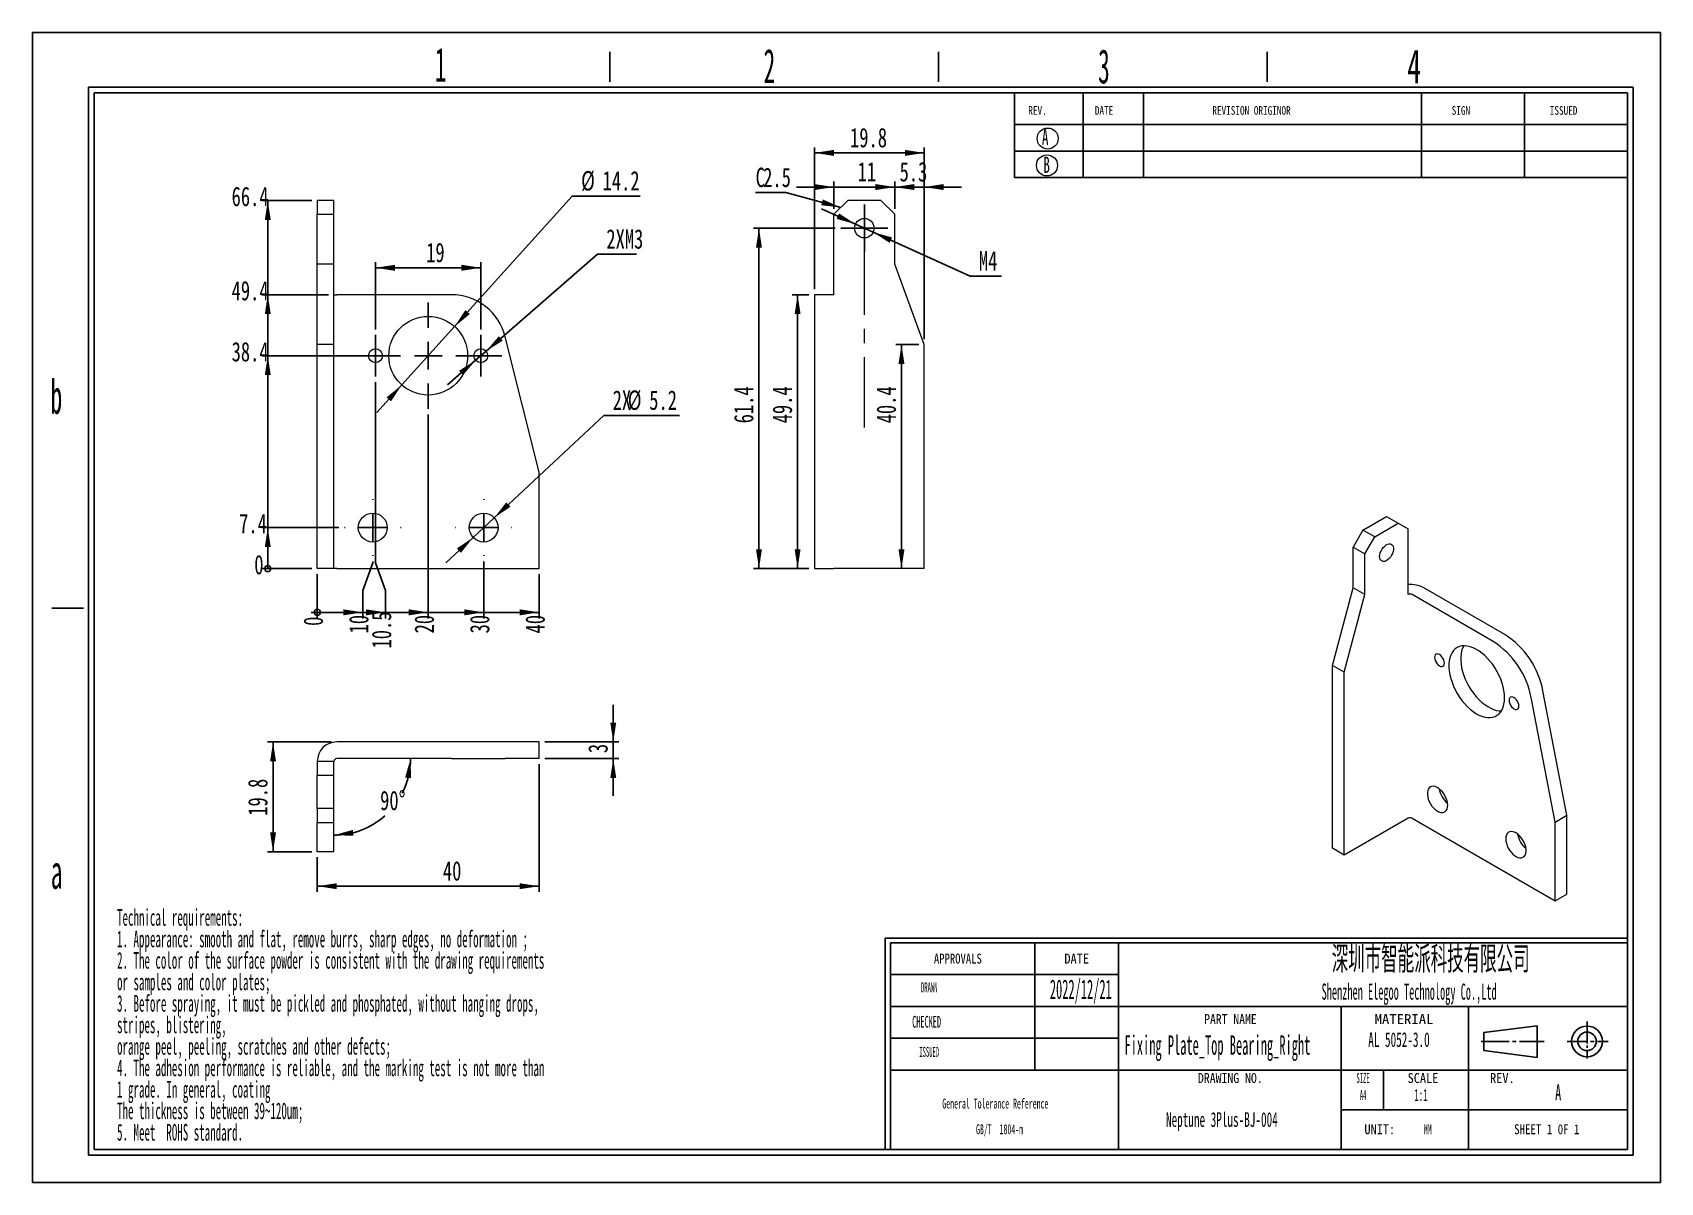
# Model space of a CAD drawing. Header units: millimetres. Extents: x 2 to 295, y 1 to 209.
import ezdxf

# ---------------------------------------------------------------- set-up
doc = ezdxf.new("R2010")
doc.units = ezdxf.units.MM
doc.linetypes.add('CENTERX2', pattern=[20.32, 12.7, -2.54, 2.54, -2.54])
doc.layers.add('SLD-0', color=179, linetype='Continuous')
doc.styles.add('SLDTEXTSTYLE0', font='TXT', dxfattribs={"width": 0.56})
doc.styles.add('SLDTEXTSTYLE1', font='TXT', dxfattribs={"width": 0.469})
doc.styles.add('SLDTEXTSTYLE10', font='TXT', dxfattribs={"width": 1.089})
doc.styles.add('SLDTEXTSTYLE11', font='TXT', dxfattribs={"width": 0.56, "bigfont": 'bigfont'})
doc.styles.add('SLDTEXTSTYLE12', font='TXT', dxfattribs={"width": 0.805625})
doc.styles.add('SLDTEXTSTYLE13', font='TXT', dxfattribs={"width": 0.7})
doc.styles.add('SLDTEXTSTYLE2', font='TXT', dxfattribs={"width": 0.484})
doc.styles.add('SLDTEXTSTYLE3', font='TXT', dxfattribs={"width": 0.40535})
doc.styles.add('SLDTEXTSTYLE4', font='TXT', dxfattribs={"width": 0.6})
doc.styles.add('SLDTEXTSTYLE5', font='TXT', dxfattribs={"width": 0.5025})
doc.styles.add('SLDTEXTSTYLE6', font='TXT', dxfattribs={"width": 0.9075})
doc.styles.add('SLDTEXTSTYLE7', font='TXT', dxfattribs={"width": 0.870455})
doc.styles.add('SLDTEXTSTYLE8', font='TXT', dxfattribs={"width": 0.7865})
doc.styles.add('SLDTEXTSTYLE9', font='TXT', dxfattribs={"width": 0.862222})
doc.dimstyles.new('SLDDIMSTYLE0', dxfattribs={"dimtxt": 3.5, "dimasz": 0.358974, "dimexe": 0, "dimexo": 0.0625, "dimgap": 0.875, "dimtad": 0, "dimtih": 1, "dimtoh": 1, "dimdec": 0, "dimrnd": 1e-09, "dimdsep": 46, "dimtxsty": 'SLDTEXTSTYLE1', "dimblk1": 'ORIGIN', "dimblk2": 'ORIGIN', "dimsah": 1, "dimcen": 0.09, "dimadec": 0, "dimazin": 2, "dimtfac": 1, "dimtdec": 0, "dimtofl": 0, "dimtmove": 0, "dimatfit": 3, "dimldrblk": 'ORIGIN', "dimfxl": 0, "dimfrac": 2, "dimtolj": 1, "dimtzin": 12, "dimarcsym": 0})
doc.dimstyles.new('SLDDIMSTYLE1', dxfattribs={"dimtxt": 3.5, "dimasz": 3.5, "dimexe": 0, "dimexo": 0.0625, "dimgap": 0.875, "dimtad": 0, "dimtih": 1, "dimtoh": 1, "dimrnd": 1e-09, "dimzin": 12, "dimdsep": 46, "dimtxsty": 'SLDTEXTSTYLE1', "dimsah": 1, "dimcen": 0.09, "dimadec": 0, "dimazin": 3, "dimtfac": 1, "dimtofl": 0, "dimtmove": 0, "dimatfit": 3, "dimfxl": 0, "dimfrac": 2, "dimtolj": 1, "dimtzin": 12, "dimarcsym": 0})
doc.dimstyles.new('SLDDIMSTYLE2', dxfattribs={"dimtxt": 3.5, "dimasz": 3.5, "dimexe": 0, "dimexo": 0.0625, "dimgap": 0.875, "dimtad": 2, "dimrnd": 1e-09, "dimzin": 12, "dimdsep": 46, "dimtxsty": 'SLDTEXTSTYLE1', "dimsah": 1, "dimcen": 0.09, "dimadec": 0, "dimazin": 3, "dimtfac": 1, "dimtofl": 0, "dimtmove": 0, "dimatfit": 3, "dimfxl": 0, "dimfrac": 2, "dimtolj": 1, "dimtzin": 12, "dimarcsym": 0})
doc.dimstyles.new('SLDDIMSTYLE3', dxfattribs={"dimtxt": 3.5, "dimasz": 3.5, "dimexe": 0, "dimexo": 0.0625, "dimgap": 0.875, "dimtad": 0, "dimtih": 1, "dimtoh": 1, "dimrnd": 1e-09, "dimzin": 12, "dimdsep": 46, "dimtxsty": 'SLDTEXTSTYLE1', "dimsah": 1, "dimcen": 0, "dimadec": 0, "dimazin": 3, "dimtfac": 1, "dimtmove": 0, "dimatfit": 3, "dimfxl": 0, "dimfrac": 2, "dimtolj": 1, "dimtzin": 12, "dimarcsym": 0})
doc.dimstyles.new('SLDDIMSTYLE4', dxfattribs={"dimtxt": 3.5, "dimasz": 3.5, "dimexe": 0, "dimexo": 0.0625, "dimgap": 0.875, "dimtad": 0, "dimtih": 1, "dimtoh": 1, "dimrnd": 1e-09, "dimzin": 12, "dimdsep": 46, "dimtxsty": 'SLDTEXTSTYLE1', "dimsah": 1, "dimcen": 0, "dimadec": 0, "dimazin": 3, "dimtfac": 1, "dimtmove": 0, "dimatfit": 3, "dimfxl": 0, "dimfrac": 2, "dimtolj": 1, "dimtzin": 12, "dimarcsym": 0})
doc.dimstyles.new('SLDDIMSTYLE5', dxfattribs={"dimtxt": 3.5, "dimasz": 3.5, "dimexe": 0, "dimexo": 0.0625, "dimgap": 0.875, "dimtad": 2, "dimrnd": 1e-09, "dimzin": 12, "dimdsep": 46, "dimtxsty": 'SLDTEXTSTYLE1', "dimsah": 1, "dimcen": 0.09, "dimadec": 0, "dimazin": 3, "dimtfac": 1, "dimtmove": 0, "dimatfit": 0, "dimfxl": 0, "dimfrac": 2, "dimtolj": 1, "dimtzin": 12, "dimarcsym": 0})
doc.dimstyles.new('SLDDIMSTYLE6', dxfattribs={"dimtxt": 3.5, "dimasz": 3.5, "dimexe": 0, "dimexo": 0.0625, "dimgap": 0.875, "dimtad": 0, "dimtih": 1, "dimtoh": 1, "dimdec": 4, "dimzin": 12, "dimdsep": 46, "dimtxsty": 'SLDTEXTSTYLE1', "dimsah": 1, "dimcen": 0.09, "dimadec": 1, "dimazin": 3, "dimtfac": 1, "dimtdec": 1, "dimtofl": 0, "dimtmove": 0, "dimatfit": 3, "dimfxl": 0, "dimfrac": 2, "dimtolj": 1, "dimtzin": 12, "dimarcsym": 0})

# ---------------------------------------------------------------- blocks, each defined once
blk = doc.blocks.new('SW_NOTE_0')
at = {"layer": 'SLD-0', "color": 0, "char_height": 3, "attachment_point": 1, "style": 'SLDTEXTSTYLE2'}
for s, insert in [('Technical requirements:', (0, 3.87)), ('1. Appearance: smooth and flat, remove burrs, sharp edges, no deformation ;', (0, -0.01)), ('2. The color of the surface powder is consistent with the drawing requirements', (0, -3.88)), ('or samples and color plates;', (0, -7.76)), ('3. Before spraying, it must be pickled and phosphated, without hanging drops,', (0, -11.63)), ('stripes, blistering,', (0, -15.51)), ('orange peel, peeling, scratches and other defects;', (0, -19.38)), ('4. The adhesion performance is reliable, and the marking test is not more than', (0, -23.26)), ('1 grade. In general, coating', (0, -27.13)), ('The thickness is between 39~120um;', (0, -31.01)), ('5. Meet  ROHS standard.', (0, -34.88))]:
    blk.add_mtext(s, dxfattribs=dict(at, insert=insert))
blk = doc.blocks.new('SW_NOTE_1')
at = {"layer": 'SLD-0', "color": 0, "char_height": 1.7927, "attachment_point": 2, "style": 'SLDTEXTSTYLE2'}
for s, insert in [('General Tolerance Reference', (12.75, 2.31)), ('GB/T  1804-m', (13.51, -2.32))]:
    blk.add_mtext(s, dxfattribs=dict(at, insert=insert))
blk = doc.blocks.new('_ORIGIN')
at = {"color": 0, "linetype": 'ByBlock', "lineweight": -2}
blk.add_line((0, 0), (-1, 0), dxfattribs=at)
blk.add_circle((0, 0), 0.5, dxfattribs=at)
blk = doc.blocks.new('_D')
at = {"layer": 'SLD-0'}
blk.add_line((51.93, 111.99), (42.93, 111.99), dxfattribs=at)
at = {"layer": 'SLD-0', "xscale": 1.076923076923077, "yscale": 1.076923076923077}
blk.add_blockref('_ORIGIN', (44, 111.99), dxfattribs=at)
at = {"layer": 'SLD-0', "insert": (41.57, 114.47), "char_height": 3.5, "attachment_point": 1, "style": 'SLDTEXTSTYLE13'}
blk.add_mtext('0', dxfattribs=at)
blk = doc.blocks.new('_D_1')
at = {"layer": 'SLD-0'}
for p, q in [((56.83, 119.39), (42.93, 119.39)), ((44, 111.99), (44, 119.39))]:
    blk.add_line(p, q, dxfattribs=at)
blk.add_solid([(44, 119.39), (43.47, 115.89), (44.54, 115.89)], dxfattribs=at)
at = {"layer": 'SLD-0', "insert": (38.84, 121.87), "char_height": 3.5, "attachment_point": 1, "style": 'SLDTEXTSTYLE13'}
blk.add_mtext('7.4', dxfattribs=at)
blk = doc.blocks.new('_D_2')
at = {"layer": 'SLD-0'}
for p, q in [((62.33, 150.39), (42.93, 150.39)), ((44, 119.39), (44, 150.39))]:
    blk.add_line(p, q, dxfattribs=at)
blk.add_solid([(44, 150.39), (43.47, 146.89), (44.54, 146.89)], dxfattribs=at)
at = {"layer": 'SLD-0', "insert": (37.48, 152.87), "char_height": 3.5, "attachment_point": 1, "style": 'SLDTEXTSTYLE13'}
blk.add_mtext('38.4', dxfattribs=at)
blk = doc.blocks.new('_D_3')
at = {"layer": 'SLD-0'}
for p, q in [((54.93, 161.39), (42.93, 161.39)), ((44, 150.39), (44, 161.39))]:
    blk.add_line(p, q, dxfattribs=at)
blk.add_solid([(44, 161.39), (43.47, 157.89), (44.54, 157.89)], dxfattribs=at)
at = {"layer": 'SLD-0', "insert": (37.48, 163.87), "char_height": 3.5, "attachment_point": 1, "style": 'SLDTEXTSTYLE13'}
blk.add_mtext('49.4', dxfattribs=at)
blk = doc.blocks.new('_D_4')
at = {"layer": 'SLD-0'}
for p, q in [((51.93, 178.39), (42.93, 178.39)), ((44, 161.39), (44, 178.39))]:
    blk.add_line(p, q, dxfattribs=at)
blk.add_solid([(44, 178.39), (43.47, 174.89), (44.54, 174.89)], dxfattribs=at)
at = {"layer": 'SLD-0', "insert": (37.48, 180.87), "char_height": 3.5, "attachment_point": 1, "style": 'SLDTEXTSTYLE13'}
blk.add_mtext('66.4', dxfattribs=at)
blk = doc.blocks.new('_D_5')
at = {"layer": 'SLD-0'}
blk.add_line((52.93, 110.99), (52.93, 103.03), dxfattribs=at)
at = {"layer": 'SLD-0', "xscale": 1.076923076923077, "yscale": 1.076923076923077}
blk.add_blockref('_ORIGIN', (52.93, 104.11), dxfattribs=at)
at = {"layer": 'SLD-0', "insert": (50.45, 101.67), "char_height": 3.5, "attachment_point": 1, "rotation": 90, "style": 'SLDTEXTSTYLE13'}
blk.add_mtext('0', dxfattribs=at)
blk = doc.blocks.new('_D_6')
at = {"layer": 'SLD-0'}
for p, q in [((61.12, 108.03), (62.93, 113.03)), ((62.93, 113.03), (62.93, 113.29)), ((61.12, 108.03), (61.12, 103.03)), ((52.93, 104.11), (61.12, 104.11))]:
    blk.add_line(p, q, dxfattribs=at)
blk.add_solid([(61.12, 104.11), (57.62, 104.65), (57.62, 103.57)], dxfattribs=at)
at = {"layer": 'SLD-0', "insert": (58.65, 100.31), "char_height": 3.5, "attachment_point": 1, "rotation": 90, "style": 'SLDTEXTSTYLE13'}
blk.add_mtext('10', dxfattribs=at)
blk = doc.blocks.new('_D_7')
at = {"layer": 'SLD-0'}
for p, q in [((63.43, 113.03), (63.43, 145.64)), ((65.24, 108.03), (63.43, 113.03)), ((65.24, 108.03), (65.24, 103.03)), ((61.12, 104.11), (65.24, 104.11))]:
    blk.add_line(p, q, dxfattribs=at)
blk.add_solid([(65.24, 104.11), (61.74, 104.65), (61.74, 103.57)], dxfattribs=at)
at = {"layer": 'SLD-0', "insert": (62.76, 97.59), "char_height": 3.5, "attachment_point": 1, "rotation": 90, "style": 'SLDTEXTSTYLE13'}
blk.add_mtext('10.5', dxfattribs=at)
blk = doc.blocks.new('_D_8')
at = {"layer": 'SLD-0'}
for p, q in [((72.93, 139.79), (72.93, 103.03)), ((65.24, 104.11), (72.93, 104.11))]:
    blk.add_line(p, q, dxfattribs=at)
blk.add_solid([(72.93, 104.11), (69.43, 104.65), (69.43, 103.57)], dxfattribs=at)
at = {"layer": 'SLD-0', "insert": (70.45, 100.31), "char_height": 3.5, "attachment_point": 1, "rotation": 90, "style": 'SLDTEXTSTYLE13'}
blk.add_mtext('20', dxfattribs=at)
blk = doc.blocks.new('_D_9')
at = {"layer": 'SLD-0'}
for p, q in [((82.93, 113.29), (82.93, 103.03)), ((72.93, 104.11), (82.93, 104.11))]:
    blk.add_line(p, q, dxfattribs=at)
blk.add_solid([(82.93, 104.11), (79.43, 104.65), (79.43, 103.57)], dxfattribs=at)
at = {"layer": 'SLD-0', "insert": (80.45, 100.31), "char_height": 3.5, "attachment_point": 1, "rotation": 90, "style": 'SLDTEXTSTYLE13'}
blk.add_mtext('30', dxfattribs=at)
blk = doc.blocks.new('_D_10')
at = {"layer": 'SLD-0'}
for p, q in [((92.93, 110.99), (92.93, 103.03)), ((82.93, 104.11), (92.93, 104.11))]:
    blk.add_line(p, q, dxfattribs=at)
blk.add_solid([(92.93, 104.11), (89.43, 104.65), (89.43, 103.57)], dxfattribs=at)
at = {"layer": 'SLD-0', "insert": (90.45, 100.31), "char_height": 3.5, "attachment_point": 1, "rotation": 90, "style": 'SLDTEXTSTYLE13'}
blk.add_mtext('40', dxfattribs=at)
blk = doc.blocks.new('_D_11')
at = {"layer": 'SLD-0'}
for p, q in [((63.43, 155.14), (63.43, 167.25)), ((63.43, 166.25), (82.43, 166.25)), ((82.43, 155.14), (82.43, 167.25))]:
    blk.add_line(p, q, dxfattribs=at)
for points in [[(63.43, 166.25), (66.93, 165.71), (66.93, 166.79)], [(82.43, 166.25), (78.93, 166.79), (78.93, 165.71)]]:
    blk.add_solid(points, dxfattribs=at)
at = {"layer": 'SLD-0', "insert": (72.56, 170.76), "char_height": 3.5, "attachment_point": 1, "style": 'SLDTEXTSTYLE13'}
blk.add_mtext('19', dxfattribs=at)
blk = doc.blocks.new('_D_12')
at = {"layer": 'SLD-0'}
for p, q in [((77.69, 155.66), (98.91, 179.18)), ((98.91, 179.18), (111.17, 179.18)), ((68.17, 145.12), (77.69, 155.66)), ((68.17, 145.12), (63.66, 140.13))]:
    blk.add_line(p, q, dxfattribs=at)
for points in [[(77.69, 155.66), (80.43, 157.9), (79.63, 158.62)], [(68.17, 145.12), (65.43, 142.89), (66.22, 142.17)]]:
    blk.add_solid(points, dxfattribs=at)
at = {"layer": 'SLD-0', "char_height": 3.5, "attachment_point": 1, "style": 'SLDTEXTSTYLE13'}
for s, insert in [('%%c', (100.5, 183.69)), ('14.2', (104.37, 183.69))]:
    blk.add_mtext(s, dxfattribs=dict(at, insert=insert))
blk = doc.blocks.new('_D_13')
at = {"layer": 'SLD-0'}
for p, q in [((83.37, 151.21), (103.46, 168.69)), ((103.46, 168.69), (110.49, 168.69)), ((81.48, 149.57), (83.37, 151.21)), ((81.48, 149.57), (76.41, 145.16))]:
    blk.add_line(p, q, dxfattribs=at)
for points in [[(83.37, 151.21), (86.36, 153.11), (85.66, 153.92)], [(81.48, 149.57), (78.49, 147.68), (79.2, 146.87)]]:
    blk.add_solid(points, dxfattribs=at)
at = {"layer": 'SLD-0', "insert": (105.05, 173.2), "char_height": 3.5, "attachment_point": 1, "style": 'SLDTEXTSTYLE13'}
blk.add_mtext('2XM3', dxfattribs=at)
blk = doc.blocks.new('_D_14')
at = {"layer": 'SLD-0'}
for p, q in [((84.83, 121.17), (104.6, 139.62)), ((104.6, 139.62), (118.23, 139.62)), ((81.03, 117.62), (84.83, 121.17)), ((81.03, 117.62), (76.11, 113.03))]:
    blk.add_line(p, q, dxfattribs=at)
for points in [[(84.83, 121.17), (87.76, 123.16), (87.02, 123.95)], [(81.03, 117.62), (78.1, 115.63), (78.83, 114.84)]]:
    blk.add_solid(points, dxfattribs=at)
at = {"layer": 'SLD-0', "char_height": 3.5, "attachment_point": 1, "style": 'SLDTEXTSTYLE13'}
for s, insert in [('2X', (106.19, 144.13)), ('%%c', (108.91, 144.13)), ('5.2', (112.78, 144.13))]:
    blk.add_mtext(s, dxfattribs=dict(at, insert=insert))
blk = doc.blocks.new('SW_CENTERMARKSYMBOL_0')
at = {"layer": 'SLD-0', "color": 0}
for p, q in [((0, 5), (0, 5.1)), ((-5, 0), (-5.1, 0)), ((0, 0), (-2.5, 0)), ((0, 0), (0, 2.5)), ((0, 0), (0, -2.5)), ((0, 0), (2.5, 0)), ((5, 0), (5.1, 0)), ((0, -5), (0, -5.1))]:
    blk.add_line(p, q, dxfattribs=at)
blk = doc.blocks.new('SW_CENTERMARKSYMBOL_1')
at = {"layer": 'SLD-0', "color": 0}
for p, q in [((0, 5), (0, 5.1)), ((-5, 0), (-5.1, 0)), ((0, 0), (-2.5, 0)), ((0, 0), (0, 2.5)), ((0, 0), (0, -2.5)), ((0, 0), (2.5, 0)), ((5, 0), (5.1, 0)), ((0, -5), (0, -5.1))]:
    blk.add_line(p, q, dxfattribs=at)
blk = doc.blocks.new('SW_CENTERMARKSYMBOL_2')
at = {"layer": 'SLD-0', "color": 0}
for p, q in [((0, 5), (0, 9.6)), ((-5, 0), (-9.6, 0)), ((0, 0), (-2.5, 0)), ((0, 0), (0, 2.5)), ((0, 0), (0, -2.5)), ((0, 0), (2.5, 0)), ((5, 0), (9.6, 0)), ((0, -5), (0, -9.6))]:
    blk.add_line(p, q, dxfattribs=at)
blk = doc.blocks.new('SW_CENTERMARKSYMBOL_3')
at = {"layer": 'SLD-0', "color": 0}
for p, q in [((0, 2.5), (0, 3.75)), ((-2.5, 0), (-3.75, 0)), ((0, 0), (-2.5, 0)), ((0, 0), (0, 2.5)), ((0, 0), (0, -2.5)), ((0, 0), (2.5, 0)), ((2.5, 0), (3.75, 0)), ((0, -2.5), (0, -3.75))]:
    blk.add_line(p, q, dxfattribs=at)
blk = doc.blocks.new('SW_CENTERMARKSYMBOL_4')
at = {"layer": 'SLD-0', "color": 0}
for p, q in [((0, 2.5), (0, 3.75)), ((-2.5, 0), (-3.75, 0)), ((0, 0), (-2.5, 0)), ((0, 0), (0, 2.5)), ((0, 0), (0, -2.5)), ((0, 0), (2.5, 0)), ((2.5, 0), (3.75, 0)), ((0, -2.5), (0, -3.75))]:
    blk.add_line(p, q, dxfattribs=at)
blk = doc.blocks.new('_D_15')
at = {"layer": 'SLD-0'}
for p, q in [((92.93, 76.73), (92.93, 53.72)), ((52.93, 59.93), (52.93, 53.72)), ((92.93, 54.72), (52.93, 54.72))]:
    blk.add_line(p, q, dxfattribs=at)
for points in [[(52.93, 54.72), (56.43, 54.19), (56.43, 55.26)], [(92.93, 54.72), (89.43, 55.26), (89.43, 54.19)]]:
    blk.add_solid(points, dxfattribs=at)
at = {"layer": 'SLD-0', "insert": (75.58, 59.24), "char_height": 3.5, "attachment_point": 1, "style": 'SLDTEXTSTYLE13'}
blk.add_mtext('40', dxfattribs=at)
blk = doc.blocks.new('_D_16')
at = {"layer": 'SLD-0'}
for p, q in [((55.43, 80.73), (43.95, 80.73)), ((44.95, 60.93), (44.95, 80.73)), ((51.93, 60.93), (43.95, 60.93))]:
    blk.add_line(p, q, dxfattribs=at)
for points in [[(44.95, 80.73), (44.42, 77.23), (45.49, 77.23)], [(44.95, 60.93), (45.49, 64.43), (44.42, 64.43)]]:
    blk.add_solid(points, dxfattribs=at)
at = {"layer": 'SLD-0', "insert": (40.44, 67.43), "char_height": 3.5, "attachment_point": 1, "rotation": 90, "style": 'SLDTEXTSTYLE13'}
blk.add_mtext('19.8', dxfattribs=at)
blk = doc.blocks.new('_D_17')
at = {"layer": 'SLD-0'}
for p, q in [((106.29, 80.73), (106.29, 87.46)), ((93.93, 80.73), (107.29, 80.73)), ((106.29, 77.73), (106.29, 80.73)), ((93.93, 77.73), (107.29, 77.73)), ((106.29, 77.73), (106.29, 71))]:
    blk.add_line(p, q, dxfattribs=at)
for points in [[(106.29, 80.73), (106.83, 84.23), (105.76, 84.23)], [(106.29, 77.73), (105.76, 74.23), (106.83, 74.23)]]:
    blk.add_solid(points, dxfattribs=at)
at = {"layer": 'SLD-0', "insert": (101.78, 78.72), "char_height": 3.5, "attachment_point": 1, "rotation": 90, "style": 'SLDTEXTSTYLE13'}
blk.add_mtext('3', dxfattribs=at)
blk = doc.blocks.new('_D_18')
at = {"layer": 'SLD-0'}
for start, end in [(333.137, 0), (270, 311.6906)]:
    blk.add_arc((55.93, 77.73), 13.81, start, end, dxfattribs=at)
for points in [[(69.74, 77.73), (68.77, 74.32), (69.84, 74.19)], [(55.93, 63.92), (59.47, 63.82), (59.33, 64.88)]]:
    blk.add_solid(points, dxfattribs=at)
at = {"layer": 'SLD-0', "insert": (64.26, 71.93), "char_height": 3.5, "attachment_point": 1, "style": 'SLDTEXTSTYLE13'}
blk.add_mtext('90°', dxfattribs=at)
blk = doc.blocks.new('_D_19')
at = {"layer": 'SLD-0'}
for p, q in [((149.98, 174.12), (143.85, 176.9)), ((149.98, 174.12), (153.16, 172.67)), ((153.16, 172.67), (170.63, 164.75)), ((170.63, 164.75), (176.3, 164.75))]:
    blk.add_line(p, q, dxfattribs=at)
for points in [[(149.98, 174.12), (147.01, 176.05), (146.57, 175.07)], [(153.16, 172.67), (156.13, 170.74), (156.57, 171.72)]]:
    blk.add_solid(points, dxfattribs=at)
at = {"layer": 'SLD-0', "insert": (172.21, 169.26), "char_height": 3.5, "attachment_point": 1, "style": 'SLDTEXTSTYLE13'}
blk.add_mtext('M4', dxfattribs=at)
blk = doc.blocks.new('_D_20')
at = {"layer": 'SLD-0'}
for p, q in [((142.57, 162.39), (142.57, 187.97)), ((162.37, 153.39), (162.37, 187.97)), ((142.57, 186.97), (162.37, 186.97))]:
    blk.add_line(p, q, dxfattribs=at)
for points in [[(142.57, 186.97), (146.07, 186.43), (146.07, 187.51)], [(162.37, 186.97), (158.87, 187.51), (158.87, 186.43)]]:
    blk.add_solid(points, dxfattribs=at)
at = {"layer": 'SLD-0', "insert": (148.99, 191.48), "char_height": 3.5, "attachment_point": 1, "style": 'SLDTEXTSTYLE13'}
blk.add_mtext('19.8', dxfattribs=at)
blk = doc.blocks.new('_D_21')
at = {"layer": 'SLD-0'}
for p, q in [((146.32, 173.39), (131.57, 173.39)), ((132.57, 111.99), (132.57, 173.39)), ((141.57, 111.99), (131.57, 111.99))]:
    blk.add_line(p, q, dxfattribs=at)
for points in [[(132.57, 173.39), (132.03, 169.89), (133.1, 169.89)], [(132.57, 111.99), (133.1, 115.49), (132.03, 115.49)]]:
    blk.add_solid(points, dxfattribs=at)
at = {"layer": 'SLD-0', "insert": (128.05, 138.2), "char_height": 3.5, "attachment_point": 1, "rotation": 90, "style": 'SLDTEXTSTYLE13'}
blk.add_mtext('61.4', dxfattribs=at)
blk = doc.blocks.new('_D_22')
at = {"layer": 'SLD-0'}
for p, q in [((146.07, 180.81), (139.34, 180.81)), ((146.07, 176.89), (146.07, 181.81)), ((146.07, 180.81), (157.07, 180.81)), ((157.07, 176.89), (157.07, 181.81)), ((157.07, 180.81), (163.8, 180.81))]:
    blk.add_line(p, q, dxfattribs=at)
for points in [[(146.07, 180.81), (142.57, 181.35), (142.57, 180.27)], [(157.07, 180.81), (160.57, 180.27), (160.57, 181.35)]]:
    blk.add_solid(points, dxfattribs=at)
at = {"layer": 'SLD-0', "insert": (150.36, 185.32), "char_height": 3.5, "attachment_point": 1, "style": 'SLDTEXTSTYLE13'}
blk.add_mtext('11', dxfattribs=at)
blk = doc.blocks.new('_D_23')
at = {"layer": 'SLD-0'}
for p, q in [((141.57, 161.39), (138.53, 161.39)), ((139.53, 161.39), (139.53, 111.99)), ((141.57, 111.99), (138.53, 111.99))]:
    blk.add_line(p, q, dxfattribs=at)
for points in [[(139.53, 161.39), (139, 157.89), (140.07, 157.89)], [(139.53, 111.99), (140.07, 115.49), (139, 115.49)]]:
    blk.add_solid(points, dxfattribs=at)
at = {"layer": 'SLD-0', "insert": (135.02, 138.2), "char_height": 3.5, "attachment_point": 1, "rotation": 90, "style": 'SLDTEXTSTYLE13'}
blk.add_mtext('49.4', dxfattribs=at)
blk = doc.blocks.new('_D_24')
at = {"layer": 'SLD-0'}
for p, q in [((157.07, 180.81), (150.34, 180.81)), ((157.07, 176.89), (157.07, 181.81)), ((157.07, 180.81), (162.37, 180.81)), ((162.37, 153.39), (162.37, 181.81)), ((162.37, 180.81), (169.1, 180.81))]:
    blk.add_line(p, q, dxfattribs=at)
for points in [[(157.07, 180.81), (153.57, 181.35), (153.57, 180.27)], [(162.37, 180.81), (165.87, 180.27), (165.87, 181.35)]]:
    blk.add_solid(points, dxfattribs=at)
at = {"layer": 'SLD-0', "insert": (157.92, 185.32), "char_height": 3.5, "attachment_point": 1, "style": 'SLDTEXTSTYLE13'}
blk.add_mtext('5.3', dxfattribs=at)
blk = doc.blocks.new('SW_CHAMFER_DIMENSION_0')
at = {"layer": 'SLD-0', "color": 0}
for p, q in [((5.44, 0), (0, 0)), ((15.36, -2.66), (5.44, 0))]:
    blk.add_line(p, q, dxfattribs=at)
blk.add_solid([(15.36, -2.66), (12.11, -1.23), (11.84, -2.27)], dxfattribs=at)
at = {"layer": 'SLD-0', "color": 0, "char_height": 3.5, "attachment_point": 1, "style": 'SLDTEXTSTYLE13'}
for s, insert in [('C', (0, 4.51)), ('2.5', (1.36, 4.51))]:
    blk.add_mtext(s, dxfattribs=dict(at, insert=insert))
blk = doc.blocks.new('_D_25')
at = {"layer": 'SLD-0'}
for p, q in [((161.37, 152.39), (157.26, 152.39)), ((158.26, 111.99), (158.26, 152.39))]:
    blk.add_line(p, q, dxfattribs=at)
for points in [[(158.26, 152.39), (157.72, 148.89), (158.8, 148.89)], [(158.26, 111.99), (158.8, 115.49), (157.72, 115.49)]]:
    blk.add_solid(points, dxfattribs=at)
at = {"layer": 'SLD-0', "insert": (153.75, 138.2), "char_height": 3.5, "attachment_point": 1, "rotation": 90, "style": 'SLDTEXTSTYLE13'}
blk.add_mtext('40.4', dxfattribs=at)
blk = doc.blocks.new('SW_CENTERMARKSYMBOL_5')
at = {"layer": 'SLD-0', "color": 0}
for p, q in [((0, 2.5), (0, 4.25)), ((-2.5, 0), (-4.25, 0)), ((0, 0), (-2.5, 0)), ((0, 0), (0, 2.5)), ((0, 0), (0, -2.5)), ((0, 0), (2.5, 0)), ((2.5, 0), (4.25, 0)), ((0, -2.5), (0, -4.25))]:
    blk.add_line(p, q, dxfattribs=at)

msp = doc.modelspace()

# ---------------------------------------------------------------- linework, layer by layer
at = {"color": 7, "linetype": 'Continuous', "lineweight": 15}
for p, q in [((55.92793, 178.3943), (52.92793, 178.3943)), ((52.92793, 178.3943), (52.92793, 175.89431)), ((55.92793, 175.89431), (55.92793, 178.3943)), ((146.0662, 175.89431), (148.5662, 178.3943)), ((154.5662, 178.3943), (148.5662, 178.3943)), ((154.5662, 178.3943), (157.0662, 175.89431)), ((52.92793, 175.89431), (55.92793, 175.89431)), ((52.92793, 166.89431), (52.92793, 175.89431)), ((55.92793, 166.89431), (55.92793, 175.89431)), ((146.0662, 161.39431), (146.0662, 175.89431)), ((157.0662, 166.89431), (157.0662, 175.89431)), ((55.92793, 166.89431), (52.92793, 166.89431)), ((52.92793, 152.39431), (52.92793, 166.89431)), ((55.92793, 152.39431), (55.92793, 166.89431)), ((162.3662, 152.39431), (157.0662, 166.89431)), ((55.92793, 161.39431), (56.42793, 161.39431)), ((77.12017, 161.39431), (56.42793, 161.39431)), ((142.5662, 161.39431), (142.5662, 111.99431)), ((146.0662, 161.39431), (142.5662, 161.39431)), ((92.92793, 129.3943), (86.82159, 153.81966)), ((52.92793, 111.99431), (52.92793, 152.39431)), ((55.92793, 152.39431), (52.92793, 152.39431)), ((55.92793, 111.99431), (55.92793, 152.39431)), ((162.3662, 111.99431), (162.3662, 152.39431)), ((92.92793, 111.99431), (92.92793, 129.3943)), ((241.47594, 118.95298), (245.71858, 121.40221)), ((245.71858, 121.40221), (247.8399, 120.1776)), ((241.47594, 118.95298), (239.70817, 115.89112)), ((243.59726, 117.72837), (241.47594, 118.95298)), ((241.82949, 114.66651), (243.59726, 117.72837)), ((243.59726, 117.72837), (247.8399, 120.1776)), ((247.8399, 120.1776), (249.60766, 119.15675)), ((249.60766, 107.31691), (249.60766, 119.15675)), ((239.70817, 115.89112), (241.82949, 114.66651)), ((239.70817, 108.54225), (239.70817, 115.89112)), ((241.82949, 107.31764), (241.82949, 114.66651)), ((55.92793, 111.99431), (52.92793, 111.99431)), ((56.42793, 111.99431), (55.92793, 111.99431)), ((56.42793, 111.99431), (92.92793, 111.99431)), ((142.5662, 111.99431), (146.0662, 111.99431)), ((162.3662, 111.99431), (146.0662, 111.99431)), ((235.9605, 94.53893), (239.70817, 108.54225)), ((238.08182, 93.31432), (241.82949, 107.31764)), ((241.82949, 107.31764), (239.70817, 108.54225)), ((264.94639, 98.87026), (250.31477, 107.31691)), ((267.06771, 100.09487), (252.43609, 108.54152)), ((238.08182, 93.31432), (235.9605, 94.53893)), ((235.9605, 61.55068), (235.9605, 94.53893)), ((238.08182, 60.32607), (238.08182, 93.31432)), ((276.12417, 66.28816), (271.80633, 88.72509)), ((278.24549, 67.51277), (273.92765, 89.9497)), ((77.12017, 80.73051), (56.42793, 80.73051)), ((86.82159, 80.73051), (77.12017, 80.73051)), ((92.92793, 80.73051), (86.82159, 80.73051)), ((92.92793, 77.73051), (92.92793, 80.73051)), ((52.92793, 77.23051), (52.92793, 74.73051)), ((55.92793, 77.23051), (52.92793, 77.23051)), ((55.92793, 74.73051), (55.92793, 77.23051)), ((77.12017, 77.73051), (56.42793, 77.73051)), ((77.12017, 77.73051), (86.82159, 77.73051)), ((92.92793, 77.73051), (86.82159, 77.73051)), ((52.92793, 74.73051), (55.92793, 74.73051)), ((52.92793, 68.73051), (52.92793, 74.73051)), ((55.92793, 68.73051), (55.92793, 74.73051)), ((55.92793, 68.73051), (52.92793, 68.73051)), ((52.92793, 68.73051), (52.92793, 66.23051)), ((55.92793, 66.23051), (55.92793, 68.73051)), ((276.12417, 66.28816), (278.24549, 67.51277)), ((278.24549, 53.30496), (278.24549, 67.51277)), ((52.92793, 66.23051), (55.92793, 66.23051)), ((52.92793, 60.93051), (52.92793, 66.23051)), ((55.92793, 60.93051), (55.92793, 66.23051)), ((249.60766, 66.9798), (238.08182, 60.32607)), ((250.31477, 66.9798), (276.12417, 52.08035)), ((276.12417, 52.08035), (276.12417, 66.28816)), ((55.92793, 60.93051), (52.92793, 60.93051)), ((238.08182, 60.32607), (235.9605, 61.55068)), ((276.12417, 52.08035), (278.24549, 53.30496))]:
    msp.add_line(p, q, dxfattribs=at)
at = {"color": 7, "linetype": 'Continuous', "lineweight": 15, "flags": 128}
for points in [[(244.47869, 114.15451), (244.50762, 114.47839), (244.59306, 114.82053), (244.73101, 115.16493), (244.91503, 115.49549), (245.1365, 115.79675), (245.38508, 116.05462), (245.64914, 116.25704), (245.91632, 116.39456), (246.17415, 116.46074), (246.41056, 116.45248), (246.6145, 116.37017), (246.77644, 116.21767), (246.88879, 116.00209), (246.94631, 115.73353), (246.94631, 115.42454), (246.88879, 115.08956), (246.77644, 114.74427), (246.6145, 114.4048), (246.41056, 114.08703), (246.17415, 113.80582), (245.91632, 113.57431), (245.64914, 113.40334), (245.38508, 113.30089), (245.1365, 113.27176), (244.91503, 113.31731), (244.73101, 113.43541), (244.59306, 113.62053), (244.50762, 113.86403), (244.47869, 114.15451)], [(267.00249, 88.70135), (266.97405, 89.334), (266.88904, 89.99232), (266.74844, 90.66885), (266.55384, 91.35592), (266.30743, 92.04576), (266.01201, 92.73054), (265.67093, 93.40251), (265.28806, 94.05405), (264.86773, 94.67778), (264.4147, 95.26663), (263.93411, 95.81394), (263.4314, 96.31349), (262.91227, 96.75963), (262.38259, 97.14731), (261.84838, 97.47213), (261.31569, 97.73042), (260.79054, 97.91923), (260.2789, 98.03645), (259.78655, 98.08073), (259.31908, 98.05158), (258.88178, 97.94932), (258.4796, 97.77512), (258.11711, 97.53095), (257.79841, 97.21957), (257.52712, 96.84452), (257.3063, 96.41004), (257.13846, 95.92105), (257.02549, 95.38311), (256.96869, 94.80229), (256.96869, 94.18518), (257.02549, 93.53878), (257.13846, 92.87041), (257.3063, 92.18764), (257.52712, 91.49821), (257.79841, 90.80992), (258.11711, 90.13058), (258.4796, 89.46789), (258.88178, 88.82935), (259.31908, 88.2222), (259.78655, 87.65331), (260.2789, 87.12914), (260.79054, 86.65562), (261.31569, 86.23812), (261.84838, 85.88136), (262.38259, 85.5894), (262.91227, 85.36553), (263.4314, 85.2123), (263.93411, 85.13144), (264.4147, 85.12386), (264.86773, 85.18966), (265.28806, 85.32808), (265.67093, 85.53757), (266.01201, 85.81573), (266.30743, 86.15944), (266.55384, 86.56478), (266.74844, 87.02716), (266.88904, 87.54136), (266.97405, 88.10154), (267.00249, 88.70135)], [(259.65509, 98.08003), (259.64844, 98.06913), (259.42762, 97.63465), (259.25978, 97.14567), (259.14681, 96.60772), (259.09001, 96.0269), (259.09001, 95.4098), (259.14681, 94.7634), (259.25978, 94.09502), (259.42762, 93.41225), (259.64844, 92.72282), (259.91973, 92.03453), (260.23843, 91.3552), (260.60092, 90.6925), (261.0031, 90.05396), (261.4404, 89.44681), (261.90787, 88.87793), (262.40022, 88.35375), (262.91186, 87.88023), (263.43701, 87.46273), (263.96971, 87.10598), (264.50392, 86.81401), (265.03359, 86.59014), (265.55272, 86.43691), (266.05543, 86.35605), (266.43029, 86.34377)], [(256.1484, 94.96728), (256.11828, 95.24884), (256.02998, 95.54598), (255.88952, 95.83846), (255.70646, 96.10634), (255.49328, 96.33137), (255.26452, 96.49821), (255.03575, 96.5955), (254.82258, 96.61659), (254.63952, 96.56007), (254.49905, 96.42977), (254.41075, 96.23457), (254.38063, 95.98779), (254.41075, 95.70623), (254.49905, 95.40909), (254.63952, 95.11661), (254.82258, 94.84873), (255.03575, 94.6237), (255.26452, 94.45686), (255.49328, 94.35957), (255.70646, 94.33848), (255.88952, 94.395), (256.02998, 94.5253), (256.11828, 94.7205), (256.1484, 94.96728)], [(269.58343, 87.2114), (269.55331, 87.49296), (269.46501, 87.7901), (269.32455, 88.08258), (269.14149, 88.35046), (268.92831, 88.57549), (268.69955, 88.74233), (268.47078, 88.83962), (268.2576, 88.86072), (268.07455, 88.80419), (267.93408, 88.67389), (267.84578, 88.4787), (267.81566, 88.23191), (267.84578, 87.95036), (267.93408, 87.65321), (268.07455, 87.36074), (268.2576, 87.09285), (268.47078, 86.86782), (268.69955, 86.70098), (268.92831, 86.6037), (269.14149, 86.5826), (269.32455, 86.63913), (269.46501, 86.76943), (269.55331, 86.96462), (269.58343, 87.2114)], [(256.74944, 69.30754), (256.7199, 69.70367), (256.63221, 70.12119), (256.4892, 70.54666), (256.29547, 70.96642), (256.05724, 71.36698), (255.78216, 71.73545), (255.47909, 72.06), (255.15775, 72.3302), (254.82848, 72.53736), (254.50186, 72.67482), (254.1884, 72.73816), (253.89815, 72.72536), (253.64046, 72.63681), (253.4236, 72.47538), (253.25455, 72.24623), (253.13874, 71.95675), (253.07989, 71.61623), (253.07989, 71.23562), (253.13874, 70.82716), (253.25455, 70.40396), (253.4236, 69.97963), (253.64046, 69.56782), (253.89815, 69.18175), (254.1884, 68.83384), (254.50186, 68.53526), (254.82848, 68.29562), (255.15775, 68.12261), (255.47909, 68.0218), (255.78216, 67.99643), (256.05724, 68.04731), (256.29547, 68.17281), (256.4892, 68.36888), (256.63221, 68.62925), (256.7199, 68.94552), (256.74944, 69.30754)], [(267.21462, 63.26612), (267.24417, 62.86999), (267.33185, 62.45247), (267.47486, 62.027), (267.66859, 61.60724), (267.90683, 61.20669), (268.1819, 60.83821), (268.48498, 60.51366), (268.80632, 60.24346), (269.13558, 60.03631), (269.4622, 59.89884), (269.77567, 59.8355), (270.06591, 59.8483), (270.3236, 59.93685), (270.54046, 60.09828), (270.70951, 60.32743), (270.82532, 60.61691), (270.88418, 60.95743), (270.88418, 61.33804), (270.82532, 61.7465), (270.70951, 62.1697), (270.54046, 62.59403), (270.3236, 63.00584), (270.06591, 63.39191), (269.77567, 63.73982), (269.4622, 64.0384), (269.13558, 64.27804), (268.80632, 64.45105), (268.48498, 64.55186), (268.1819, 64.57723), (267.90683, 64.52635), (267.66859, 64.40086), (267.47486, 64.20478), (267.33185, 63.94442), (267.24417, 63.62814), (267.21462, 63.26612)]]:
    msp.add_lwpolyline(points, dxfattribs=at)
at = {"color": 7, "linetype": 'Continuous', "lineweight": 15}
for centre, radius in [((151.56966, 173.39431), 1.75), ((72.92793, 150.39431), 7.1), ((63.42793, 150.39431), 1.25), ((82.42793, 150.39431), 1.25), ((62.92793, 119.39431), 2.6), ((82.92793, 119.39431), 2.6)]:
    msp.add_circle(centre, radius, dxfattribs=at)
for centre, radius, start, end in [((77.12017, 151.39431), 10, 14.0362435, 90), ((250.01481, 103.9335), 5.20543, 62.2803573, 94.4860189), ((249.96122, 106.63456), 0.76851, 62.6096722, 117.3903278), ((258.59806, 86.97602), 15.61535, 10.9780792, 57.1533435), ((256.47674, 85.75141), 15.61535, 10.9780792, 57.1533435), ((56.42793, 77.23051), 3.5, 90, 180), ((56.42793, 77.23051), 0.5, 90, 180), ((259.33709, 72.92402), 4.16674, 188.8448518, 231.1497717), ((249.96122, 66.29744), 0.76851, 62.6096722, 117.3903278), ((273.47673, 64.7585), 4.16405, 188.8305371, 231.1640863)]:
    msp.add_arc(centre, radius, start, end, dxfattribs=at)
at = {"layer": 'SLD-0'}
for p, q in [((1.59068, 208.67374), (295.10656, 208.67374)), ((1.59068, 1.29378), (1.59068, 208.67374)), ((295.10656, 208.67374), (295.10656, 1.29378)), ((12.67482, 7.21892), (12.67482, 197.81098)), ((12.67482, 197.81098), (289.18142, 197.81098)), ((252.01742, 197.81098), (252.01742, 182.51367)), ((270.59942, 197.81098), (270.59942, 182.51367)), ((289.18142, 197.81098), (289.18142, 7.21892)), ((289.18142, 7.21892), (12.67482, 7.21892)), ((295.10656, 1.29378), (1.59068, 1.29378))]:
    msp.add_line(p, q, dxfattribs=at)
at = {"layer": 'SLD-0', "color": 6, "linetype": 'Continuous'}
for p, q in [((105.70104, 199.78603), (105.70104, 205.16949)), ((164.95246, 199.78603), (164.95246, 205.16949)), ((224.20387, 199.78603), (224.20387, 205.16949)), ((11.6873, 6.2314), (11.6873, 198.7985)), ((11.6873, 198.7985), (290.16894, 198.7985)), ((290.16894, 198.7985), (290.16894, 6.2314)), ((10.80456, 104.8527), (5.06807, 104.8527)), ((290.16894, 6.2314), (11.6873, 6.2314))]:
    msp.add_line(p, q, dxfattribs=at)
at = {"layer": 'SLD-0', "color": 179, "linetype": 'Continuous'}
for p, q in [((178.65881, 197.81098), (178.65881, 182.51367)), ((191.05019, 197.81098), (191.05019, 182.51367)), ((201.88631, 197.81098), (201.88631, 182.51367)), ((178.65881, 192.07449), (289.18142, 192.07449)), ((178.65881, 187.29408), (289.18142, 187.29408)), ((178.65881, 182.51367), (289.18142, 182.51367)), ((289.18142, 45.32937), (155.32994, 45.32937)), ((155.32994, 45.32937), (155.32994, 7.21892)), ((289.18142, 44.50612), (156.28602, 44.50612)), ((156.28602, 44.50612), (156.28602, 7.21892)), ((182.28076, 44.50612), (182.28076, 21.56015)), ((197.39755, 44.50612), (197.39755, 7.21892)), ((197.39755, 38.76963), (156.28602, 38.76963)), ((289.18142, 33.03313), (156.28602, 33.03313)), ((237.55299, 33.03313), (237.55299, 7.21892)), ((260.49896, 7.21892), (260.49896, 33.03313)), ((263.2552, 28.35384), (272.88795, 29.53819)), ((272.88795, 23.84606), (272.88795, 29.53819)), ((281.86932, 26.34954), (281.86932, 30.31633)), ((197.39755, 27.29664), (156.28602, 27.29664)), ((262.78561, 26.73278), (267.83012, 26.73278)), ((263.2552, 25.10642), (263.2552, 28.35384)), ((268.46068, 26.73278), (269.09124, 26.73278)), ((269.72181, 26.73278), (274.13575, 26.73278)), ((281.86932, 26.73278), (278.26838, 26.73278)), ((282.49989, 26.73278), (283.13045, 26.73278)), ((283.76101, 26.73278), (285.6527, 26.73278)), ((263.2552, 25.10642), (272.88795, 23.84606)), ((281.86932, 25.96629), (281.86932, 25.58305)), ((281.86932, 25.19981), (281.86932, 23.66685)), ((289.18142, 21.56015), (156.28602, 21.56015)), ((245.20165, 21.56015), (245.20165, 14.38954)), ((237.55299, 14.38954), (289.18142, 14.38954))]:
    msp.add_line(p, q, dxfattribs=at)
at = {"layer": 'SLD-0', "linetype": 'CENTERX2', "lineweight": 0}
msp.add_line((151.5662, 137.44431), (151.5662, 177.89431), dxfattribs=at)
at = {"layer": 'SLD-0', "lineweight": 0}
for centre in [(184.62211, 189.56356), (184.49936, 184.71491)]:
    msp.add_circle(centre, 1.89438, dxfattribs=at)
at = {"layer": 'SLD-0', "color": 179, "linetype": 'Continuous'}
for radius in [2.77145, 1.66896]:
    msp.add_circle((281.86932, 26.73278), radius, dxfattribs=at)

# ---------------------------------------------------------------- block references
at = {"layer": 'SLD-0'}
for name, p in [('SW_CHAMFER_DIMENSION_0', (131.96044, 179.80004)), ('SW_CENTERMARKSYMBOL_5', (151.56966, 173.39431)), ('SW_CENTERMARKSYMBOL_2', (72.92793, 150.39431)), ('SW_CENTERMARKSYMBOL_3', (63.42793, 150.39431)), ('SW_CENTERMARKSYMBOL_4', (82.42793, 150.39431)), ('SW_CENTERMARKSYMBOL_0', (62.92793, 119.39431)), ('SW_CENTERMARKSYMBOL_1', (82.92793, 119.39431))]:
    msp.add_blockref(name, p, dxfattribs=at)
at = {"layer": 'SLD-0', "color": 5}
msp.add_blockref('SW_NOTE_0', (16.82731, 46.72173), dxfattribs=at)
at = {"layer": 'SLD-0', "color": 179}
msp.add_blockref('SW_NOTE_1', (162.43788, 14.11087), dxfattribs=at)

# ---------------------------------------------------------------- texts
at = {"layer": 'SLD-0'}
for s, insert, char_height, attachment_point, style in [('1', (74.11098, 205.97118), 6.17202, 1, 'SLDTEXTSTYLE5'), ('2', (133.38806, 205.72756), 6.17202, 1, 'SLDTEXTSTYLE5'), ('3', (193.70665, 205.6655), 6.17202, 1, 'SLDTEXTSTYLE5'), ('4', (249.44054, 205.65931), 6.17202, 1, 'SLDTEXTSTYLE4'), ('A', (183.57784, 191.28619), 2.90344, 1, 'SLDTEXTSTYLE4'), ('B', (183.83189, 186.27119), 2.90344, 1, 'SLDTEXTSTYLE4'), ('b', (4.83464, 146.09178), 6.17202, 1, 'SLDTEXTSTYLE5'), ('a', (4.87979, 60.42344), 6.17202, 1, 'SLDTEXTSTYLE5'), ('\\M+1905B圳\\M+18E73\\M+19271\\M+1945C\\M+19468\\M+189C8\\M+18B5A\\M+1974C\\M+18CC0\\M+18CF6\\M+18E69', (253.67564, 43.94295), 4.8280804, 2, 'SLDTEXTSTYLE11'), ('2022/12/21', (185.01783, 37.89544), 3.5, 1, 'SLDTEXTSTYLE1'), ('Fixing Plate_Top Bearing_Right', (198.47039, 27.821), 3.5, 1, 'SLDTEXTSTYLE1'), ('AL 5052-3.0', (247.9602, 28.37446), 2.6458333, 2, 'SLDTEXTSTYLE0'), ('A', (276.11391, 18.99535), 2.91042, 1, 'SLDTEXTSTYLE0'), ('Neptune 3Plus-BJ-004', (216.02957, 13.96429), 2.6458333, 2, 'SLDTEXTSTYLE0')]:
    msp.add_mtext(s, dxfattribs=dict(at, insert=insert, char_height=char_height, attachment_point=attachment_point, style=style))
at = {"layer": 'SLD-0', "color": 179}
for s, insert, char_height, attachment_point, style in [('REV.', (181.12883, 195.40006), 1.553633, 1, 'SLDTEXTSTYLE8'), ('DATE', (193.12647, 195.40006), 1.553633, 1, 'SLDTEXTSTYLE8'), ('REVISION ORIGINOR', (214.30816, 195.40006), 1.5536332, 1, 'SLDTEXTSTYLE8'), ('SIGN', (257.46638, 195.40006), 1.553633, 1, 'SLDTEXTSTYLE8'), ('ISSUED', (275.14813, 195.40006), 1.553633, 1, 'SLDTEXTSTYLE8'), ('APPROVALS', (168.42656, 42.5627), 1.792654, 2, 'SLDTEXTSTYLE8'), ('DATE', (189.84959, 42.5627), 1.792654, 2, 'SLDTEXTSTYLE6'), ('DRAWN', (163.27354, 37.37669), 1.792654, 2, 'SLDTEXTSTYLE3'), ('Shenzhen Elegoo Technology Co.,Ltd', (249.7983, 37.16468), 2.9104167, 2, 'SLDTEXTSTYLE1'), ('CHECKED', (162.79248, 31.33504), 2.116667, 2, 'SLDTEXTSTYLE1'), ('PART NAME', (217.57083, 31.64543), 1.792654, 2, 'SLDTEXTSTYLE9'), ('MATERIAL', (248.88016, 31.64543), 1.792654, 2, 'SLDTEXTSTYLE10'), ('ISSUED', (163.26205, 25.73742), 1.792654, 2, 'SLDTEXTSTYLE3'), ('DRAWING NO.', (217.55527, 21.02156), 1.7926537, 2, 'SLDTEXTSTYLE7'), ('SIZE', (241.47889, 21.02156), 1.792654, 2, 'SLDTEXTSTYLE3'), ('SCALE', (252.28894, 21.02156), 1.792654, 2, 'SLDTEXTSTYLE6'), ('REV.', (266.61015, 21.02156), 1.792654, 2, 'SLDTEXTSTYLE6'), ('A4', (241.48981, 17.95313), 1.792654, 2, 'SLDTEXTSTYLE3'), ('1:1', (251.93001, 18.12062), 2.116667, 2, 'SLDTEXTSTYLE0'), ('UNIT:', (244.49869, 11.7907), 1.792654, 2, 'SLDTEXTSTYLE6'), ('MM', (253.16086, 11.7907), 1.792654, 2, 'SLDTEXTSTYLE2'), ('SHEET 1 0F 1', (274.61997, 11.7907), 1.7926537, 2, 'SLDTEXTSTYLE12')]:
    msp.add_mtext(s, dxfattribs=dict(at, insert=insert, char_height=char_height, attachment_point=attachment_point, style=style))

# ---------------------------------------------------------------- dimensions: what is measured, and where the dimension line sits
at = {"layer": 'SLD-0'}
for base, p1, p2, dimstyle, picture, middle in [((162.3662, 186.97131), (142.5662, 161.39431), (162.3662, 152.39431), 'SLDDIMSTYLE5', '_D_20', (151.71633, 186.97131)), ((157.0662, 180.81009), (146.0662, 175.89431), (157.0662, 175.89431), 'SLDDIMSTYLE5', '_D_22', (151.71633, 180.81009)), ((162.3662, 180.81009), (157.0662, 175.89431), (162.3662, 152.39431), 'SLDDIMSTYLE5', '_D_24', (159.9647, 180.81009)), ((82.42793, 166.24941), (63.42793, 154.14431), (82.42793, 154.14431), 'SLDDIMSTYLE2', '_D_11', (73.9223, 166.24941)), ((52.92793, 54.72389), (92.92793, 77.73051), (52.92793, 60.93051), 'SLDDIMSTYLE2', '_D_15', (76.94592, 54.72389))]:
    dim = msp.add_linear_dim(base=base, p1=p1, p2=p2, dimstyle=dimstyle, dxfattribs=at)
    dim.commit()
    dim.dimension.update_dxf_attribs({"geometry": picture, "text_midpoint": middle, "dimtype": 160})
for p1, p2, text, picture, middle in [((77.68546, 155.66459), (68.17041, 145.12402), '<> ', '_D_12', (105.83405, 181.71219)), ((84.82909, 121.16789), (81.02678, 117.62072), '2X<> ', '_D_14', (112.21077, 142.15362))]:
    dim = msp.add_diameter_dim_2p(p1=p1, p2=p2, text=text, dimstyle='SLDDIMSTYLE3', dxfattribs=at)
    dim.commit()
    dim.dimension.update_dxf_attribs({"geometry": picture, "text_midpoint": middle, "dimtype": 163})
for feature_location, offset, dtype, origin, dimstyle, picture, middle in [((52.92793, 178.39431), (-10, 0), 0, (52.92793, 111.99431), 'SLDDIMSTYLE1', '_D_4', (40.20571, 178.39431)), ((55.92793, 161.39431), (-13, 0), 0, (52.92793, 111.99431), 'SLDDIMSTYLE1', '_D_3', (40.20571, 161.39431)), ((63.32793, 150.39431), (-20.4, 0), 0, (52.92793, 111.99431), 'SLDDIMSTYLE1', '_D_2', (40.20571, 150.39431)), ((63.42793, 146.64431), (1.80717, -43.60969), 1, (52.92793, 111.99431), 'SLDDIMSTYLE1', '_D_7', (65.23511, 100.3124)), ((72.92793, 140.79431), (0, -37.75969), 1, (52.92793, 111.99431), 'SLDDIMSTYLE1', '_D_8', (72.92793, 101.67351)), ((57.82793, 119.39431), (-14.9, 0), 0, (52.92793, 111.99431), 'SLDDIMSTYLE1', '_D_1', (40.88627, 119.39431)), ((52.9279324099, 111.9943052049), (-10, 0), 0, (52.9279324099, 111.9943052049), 'SLDDIMSTYLE0', '_D', (42.2473768787, 111.9943052049)), ((52.9279324099, 111.9943052049), (0, -8.9596879745), 1, (52.9279324099, 111.9943052049), 'SLDDIMSTYLE0', '_D_5', (52.9279324099, 102.3540616991)), ((62.92793, 114.29431), (-1.80717, -11.25969), 1, (52.92793, 111.99431), 'SLDDIMSTYLE1', '_D_6', (61.12076, 101.67351)), ((82.92793, 114.29431), (0, -11.25969), 1, (52.92793, 111.99431), 'SLDDIMSTYLE1', '_D_9', (82.92793, 101.67351)), ((92.92793, 111.99431), (0, -8.95969), 1, (52.92793, 111.99431), 'SLDDIMSTYLE1', '_D_10', (92.92793, 101.67351))]:
    dim = msp.add_ordinate_dim(feature_location=feature_location, offset=offset, dtype=dtype, origin=origin, dimstyle=dimstyle, dxfattribs=at)
    dim.commit()
    dim.dimension.update_dxf_attribs({"geometry": picture, "text_midpoint": middle})
for p1, p2, text, picture, middle in [((153.16335, 172.67135), (149.97597, 174.11726), 'M4 ', '_D_19', (174.25461, 166.78676)), ((83.37096, 151.21479), (81.48491, 149.57382), '2XM3', '_D_13', (107.7691, 170.72971))]:
    dim = msp.add_diameter_dim_2p(p1=p1, p2=p2, text=text, dimstyle='SLDDIMSTYLE4', override={"dimpost": '<>'}, dxfattribs=at)
    dim.commit()
    dim.dimension.update_dxf_attribs({"geometry": picture, "text_midpoint": middle, "dimtype": 163})
for base, p1, p2, dimstyle, picture, middle in [((132.5662, 173.39431), (142.5662, 111.99431), (147.31966, 173.39431), 'SLDDIMSTYLE2', '_D_21', (132.5662, 140.91956)), ((139.53486, 111.99431), (142.5662, 161.39431), (142.5662, 111.99431), 'SLDDIMSTYLE2', '_D_23', (139.53486, 140.91956)), ((158.25809, 152.39431), (162.3662, 111.99431), (162.3662, 152.39431), 'SLDDIMSTYLE2', '_D_25', (158.25809, 140.91956)), ((106.29428, 80.73051), (92.92793, 77.73051), (92.92793, 80.73051), 'SLDDIMSTYLE5', '_D_17', (106.29428, 79.39835)), ((44.95478, 80.73051), (52.92793, 60.93051), (56.42793, 80.73051), 'SLDDIMSTYLE5', '_D_16', (44.95478, 70.15304))]:
    dim = msp.add_linear_dim(base=base, p1=p1, p2=p2, angle=90, dimstyle=dimstyle, dxfattribs=at)
    dim.commit()
    dim.dimension.update_dxf_attribs({"geometry": picture, "text_midpoint": middle, "dimtype": 160})
dim = msp.add_angular_dim_2l(base=(60.84362, 64.82065), line1=((56.42793, 77.73051), (92.92793, 77.73051)), line2=((55.92793, 77.23051), (55.92793, 60.93051)), dimstyle='SLDDIMSTYLE6', dxfattribs=at)
dim.commit()
dim.dimension.update_dxf_attribs({"geometry": '_D_18', "text_midpoint": (66.98641, 69.45171), "dimtype": 162})

doc.saveas('drawing.dxf')
